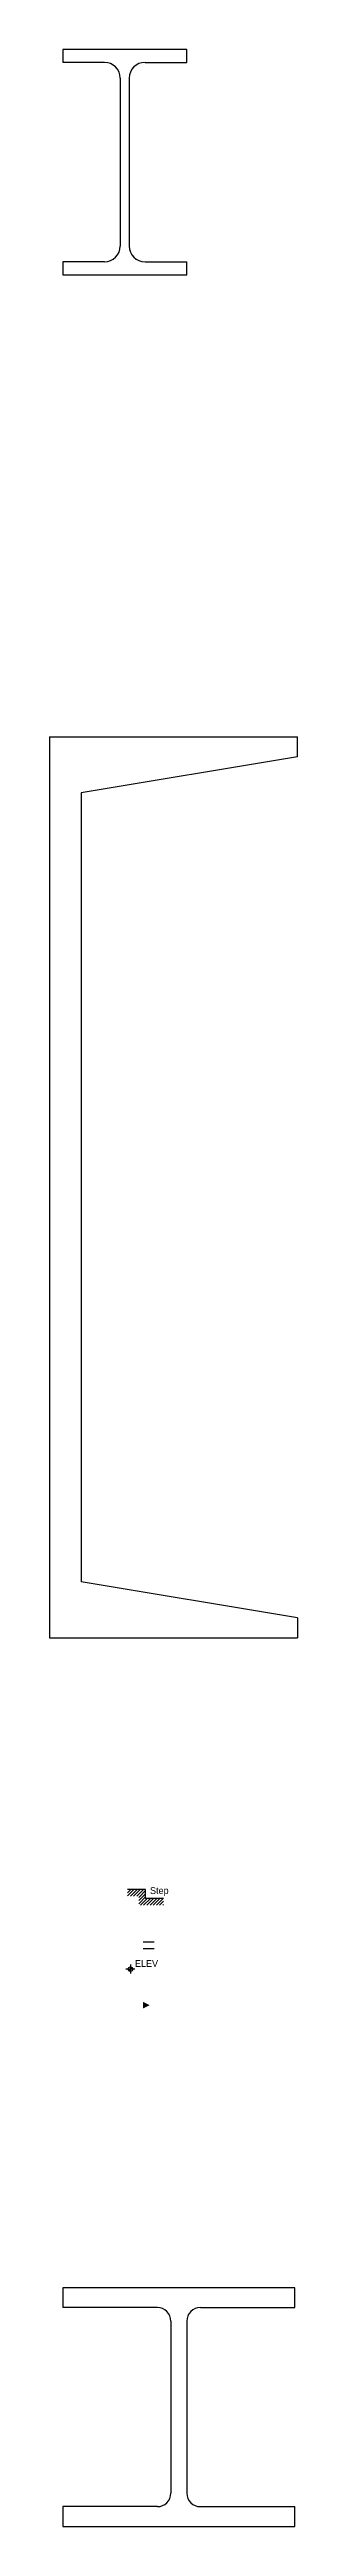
# Model space of a CAD drawing. Header units: millimetres. Extents: x -6 to 104, y 1000 to 2100.
import ezdxf

# ---------------------------------------------------------------- set-up
doc = ezdxf.new("R2010")
doc.units = ezdxf.units.MM
doc.layers.add('0 @ 1', color=7, linetype='Continuous')

# ---------------------------------------------------------------- blocks, each defined once
blk = doc.blocks.new('*U10')
for p, q in [((41.95, 97.2), (0, 97.2)), ((47.95, 91.2), (47.95, 14.8)), ((55.05, 91.2), (55.05, 14.8)), ((61.05, 97.2), (103, 97.2)), ((41.95, 8.8), (0, 8.8)), ((61.05, 8.8), (103, 8.8))]:
    blk.add_line(p, q)
for points in [[(103, 97.2), (103, 106), (0, 106), (0, 97.2)], [(0, 8.8), (0, 0), (103, 0), (103, 8.8)]]:
    blk.add_lwpolyline(points)
for centre, start, end in [((41.95, 91.2), 0, 90), ((61.05, 91.2), 90, 180), ((41.95, 14.8), 270, 0), ((61.05, 14.8), 180, 270)]:
    blk.add_arc(centre, 6, start, end)
blk = doc.blocks.new('*U8')
for p, q in [((18.5, 94.3), (0, 94.3)), ((36.5, 94.3), (55, 94.3)), ((25.5, 87.3), (25.5, 12.7)), ((29.5, 87.3), (29.5, 12.7)), ((18.5, 5.7), (0, 5.7)), ((36.5, 5.7), (55, 5.7))]:
    blk.add_line(p, q)
for points in [[(55, 94.3), (55, 100), (0, 100), (0, 94.3)], [(0, 5.7), (0, 0), (55, 0), (55, 5.7)]]:
    blk.add_lwpolyline(points)
for centre, start, end in [((18.5, 87.3), 0, 90), ((36.5, 87.3), 90, 180), ((18.5, 12.7), 270, 360), ((36.5, 12.7), 180, 270)]:
    blk.add_arc(centre, 7, start, end)
blk = doc.blocks.new('Step Symbol - Metric')
h = blk.add_hatch()
h.set_pattern_fill('_USER', color=0, angle=45, style=0, pattern_type=0)
h.set_pattern_definition([(45, (0, 4), (-0.70711, 0.70711), [])])
h.paths.add_polyline_path([(8, 0), (8, -3), (-3, -3), (-3, 1), (-8, 1), (-8, 4), (0, 4), (0, 0)])
at = {"color": 0}
blk.add_lwpolyline([(8, 0), (0, 0), (0, 4), (-8, 4)], dxfattribs=at)
blk.add_attdef('Step', (2, 2), '', height=3, dxfattribs=at)
blk = doc.blocks.new('Splice - Metric')
at = {"color": 0}
for p, q in [((0, 3), (5, 3)), ((0, 0), (5, 0))]:
    blk.add_line(p, q, dxfattribs=at)
blk = doc.blocks.new('Elevation Symbol - Metric')
h = blk.add_hatch(color=0)
h.paths.add_polyline_path([(1, 2, 0.414214), (0, 3), (0, 2)])
h.paths.add_polyline_path([(0, 1), (0, 2), (-1, 2, 0.414214)])
at = {"color": 0}
for p, q in [((2, 2), (-2, 2)), ((0, 4), (0, 0))]:
    blk.add_line(p, q, dxfattribs=at)
blk.add_circle((0, 2), 1, dxfattribs=at)
blk.add_attdef('ELEVATION', (2, 3), '', height=3, dxfattribs=at)
blk = doc.blocks.new('Moment Connection - Metric')
at = {"color": 0}
blk.add_solid([(280.6, 1208.3), (283.6, 1206.8), (280.6, 1205.3)], dxfattribs=at)
blk = doc.blocks.new('*U9')
for p, q in [((0, 400), (0, 0)), ((0, 400), (110, 400)), ((110, 391.2), (110, 400)), ((110, 391.2), (14, 375.2)), ((14, 375.2), (14, 24.8)), ((110, 8.8), (14, 24.8)), ((0, 0), (110, 0)), ((110, 8.8), (110, 0))]:
    blk.add_line(p, q)

msp = doc.modelspace()

# ---------------------------------------------------------------- block references
for name, p in [('*U8', (0, 2000)), ('*U9', (-5.9, 1394.7)), ('*U10', (0, 1000))]:
    msp.add_blockref(name, p)
at = {"layer": '0 @ 1'}
for name, p, values in [('Step Symbol - Metric', (36.7, 1278.9), {'Step': 'Step'}), ('Elevation Symbol - Metric', (30, 1245.5), {'ELEVATION': 'ELEV'})]:
    msp.add_blockref(name, p, dxfattribs=at).add_auto_attribs(values)
for name, p in [('Splice - Metric', (35.6, 1256.6)), ('Moment Connection - Metric', (-245, 24.7))]:
    msp.add_blockref(name, p, dxfattribs=at)

doc.saveas('drawing.dxf')
